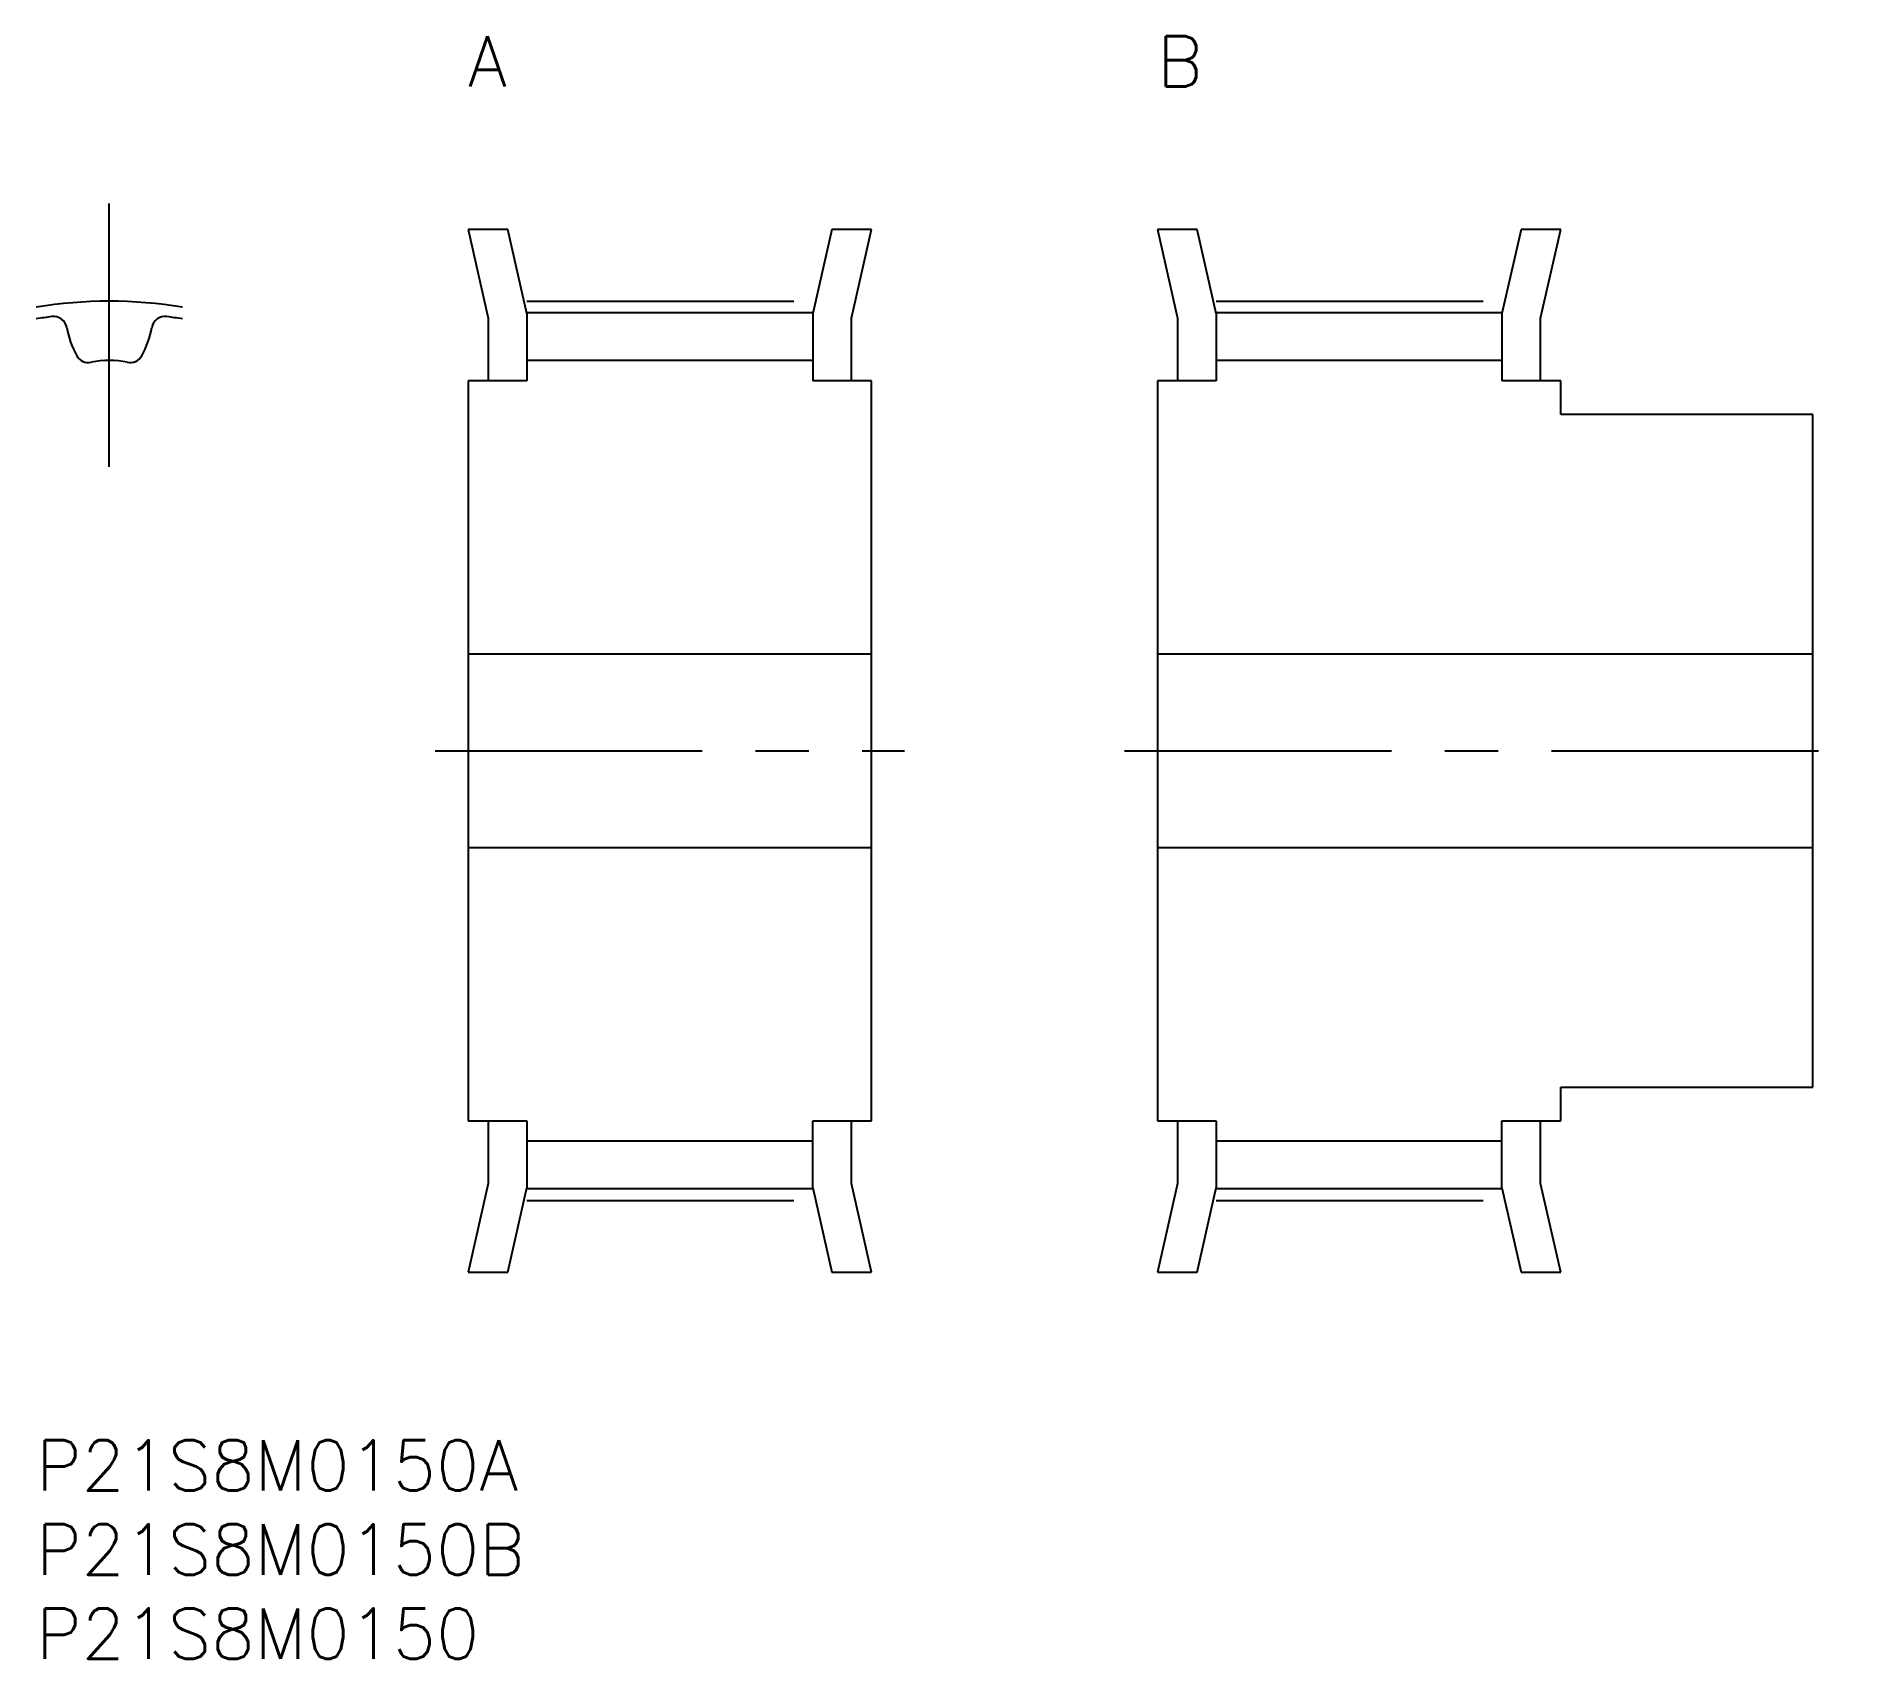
# Model space of a CAD drawing. Extents: x 0 to 108, y -13 to 83.
import ezdxf

# ---------------------------------------------------------------- set-up
doc = ezdxf.new("R2010")
doc.units = 0
doc.header["$LTSCALE"] = 0.5
doc.linetypes.add('CENTER', pattern=[50.8, 31.75, -6.35, 6.35, -6.35])
for name, color, linetype in [('MSM_CENTER', 1, 'CENTER'), ('MSM_CONTINUOUS', 7, 'CONTINUOUS'), ('MSM_PART_NUMBER', 7, 'CONTINUOUS')]:
    doc.layers.add(name, color=color, linetype=linetype)
doc.styles.get("Standard").update_dxf_attribs({"font": 'txt.shx', "height": 3, "bigfont": 'bigfont.shx'})

# ---------------------------------------------------------------- blocks, each defined once
blk = doc.blocks.new('*U31')
at = {"layer": 'MSM_PART_NUMBER'}
blk.add_text('P21S8M0150A', height=3, dxfattribs=at).set_placement((0, -3))
blk = doc.blocks.new('*U32')
at = {"layer": 'MSM_PART_NUMBER'}
blk.add_text('P21S8M0150B', height=3, dxfattribs=at).set_placement((0, -8))
blk = doc.blocks.new('*U33')
at = {"layer": 'MSM_PART_NUMBER'}
blk.add_text('P21S8M0150', height=3, dxfattribs=at).set_placement((0, -13))
blk = doc.blocks.new('*U34')
at = {"layer": 'MSM_PART_NUMBER'}
blk.add_text('A', height=3, dxfattribs=at).set_placement((25.69, 80.5))
blk = doc.blocks.new('*U35')
at = {"layer": 'MSM_PART_NUMBER'}
blk.add_text('B', height=3, dxfattribs=at).set_placement((66.69, 80.5))

msp = doc.modelspace()

# ---------------------------------------------------------------- linework, layer by layer
at = {"layer": 'MSM_CENTER'}
for p, q in [((4.35, 57.89), (4.35, 73.55)), ((29.19, 67.74), (46.19, 67.74)), ((70.19, 67.74), (87.19, 67.74)), ((23.74, 41), (51.64, 41)), ((64.74, 41), (107.64, 41)), ((29.19, 14.26), (46.19, 14.26)), ((70.19, 14.26), (87.19, 14.26))]:
    msp.add_line(p, q, dxfattribs=at)
msp.add_arc((4.35, 41), 26.74, 80.6465, 99.3535, dxfattribs=at)
at = {"layer": 'MSM_CONTINUOUS'}
for p, q in [((28.05, 72), (25.69, 72)), ((25.69, 72), (26.89, 66.74)), ((29.19, 67), (28.05, 72)), ((47.33, 72), (46.19, 67)), ((49.69, 72), (47.33, 72)), ((48.49, 66.74), (49.69, 72)), ((69.05, 72), (66.69, 72)), ((66.69, 72), (67.89, 66.74)), ((70.19, 67), (69.05, 72)), ((88.33, 72), (87.19, 67)), ((90.69, 72), (88.33, 72)), ((89.49, 66.74), (90.69, 72)), ((26.89, 66.74), (26.89, 63)), ((29.19, 67.05), (29.19, 63)), ((46.19, 67.05), (29.19, 67.05)), ((46.19, 67.05), (46.19, 63)), ((48.49, 63), (48.49, 66.74)), ((67.89, 66.74), (67.89, 63)), ((70.19, 67.05), (70.19, 63)), ((87.19, 67.05), (70.19, 67.05)), ((87.19, 67.05), (87.19, 63)), ((89.49, 63), (89.49, 66.74)), ((46.19, 64.22), (29.19, 64.22)), ((87.19, 64.22), (70.19, 64.22)), ((25.69, 63), (25.69, 19)), ((29.19, 63), (25.69, 63)), ((49.69, 63), (46.19, 63)), ((49.69, 19), (49.69, 63)), ((66.69, 63), (66.69, 19)), ((70.19, 63), (66.69, 63)), ((90.69, 63), (87.19, 63)), ((90.69, 61), (90.69, 63)), ((105.69, 61), (90.69, 61)), ((105.69, 21), (105.69, 61)), ((49.69, 46.75), (25.69, 46.75)), ((105.69, 46.75), (66.69, 46.75)), ((25.69, 35.25), (49.69, 35.25)), ((66.69, 35.25), (105.69, 35.25)), ((90.69, 19), (90.69, 21)), ((90.69, 21), (105.69, 21)), ((25.69, 19), (29.19, 19)), ((26.89, 19), (26.89, 15.26)), ((29.19, 19), (29.19, 14.95)), ((46.19, 14.95), (46.19, 19)), ((46.19, 19), (49.69, 19)), ((48.49, 15.26), (48.49, 19)), ((66.69, 19), (70.19, 19)), ((67.89, 19), (67.89, 15.26)), ((70.19, 19), (70.19, 14.95)), ((87.19, 14.95), (87.19, 19)), ((87.19, 19), (90.69, 19)), ((89.49, 15.26), (89.49, 19)), ((46.19, 17.78), (29.19, 17.78)), ((87.19, 17.78), (70.19, 17.78)), ((26.89, 15.26), (25.69, 10)), ((49.69, 10), (48.49, 15.26)), ((67.89, 15.26), (66.69, 10)), ((90.69, 10), (89.49, 15.26)), ((28.05, 10), (29.19, 15)), ((46.19, 14.95), (29.19, 14.95)), ((46.19, 15), (47.33, 10)), ((69.05, 10), (70.19, 15)), ((87.19, 14.95), (70.19, 14.95)), ((87.19, 15), (88.33, 10)), ((25.69, 10), (28.05, 10)), ((47.33, 10), (49.69, 10)), ((66.69, 10), (69.05, 10)), ((88.33, 10), (90.69, 10))]:
    msp.add_line(p, q, dxfattribs=at)
for centre, radius, start, end in [((4.35, 41), 26.05, 97.5393, 99.6035), ((1.03, 66.03), 0.8, 9.7712, 97.5393), ((7.66, 66.03), 0.8, 82.4607, 170.2288), ((4.35, 41), 26.05, 80.3965, 82.4607), ((6.95, 67.05), 5.2, 189.7712, 209.3753), ((1.75, 67.05), 5.2, 330.6247, 350.2288), ((3.11, 64.89), 0.8, 209.3753, 281.8712), ((4.35, 59.02), 5.2, 78.1288, 101.8712), ((5.58, 64.89), 0.8, 258.1288, 330.6247)]:
    msp.add_arc(centre, radius, start, end, dxfattribs=at)

# ---------------------------------------------------------------- block references
for name in ['*U34', '*U35', '*U31', '*U32', '*U33']:
    msp.add_blockref(name, (0, 0), dxfattribs=at)

doc.saveas('drawing.dxf')
